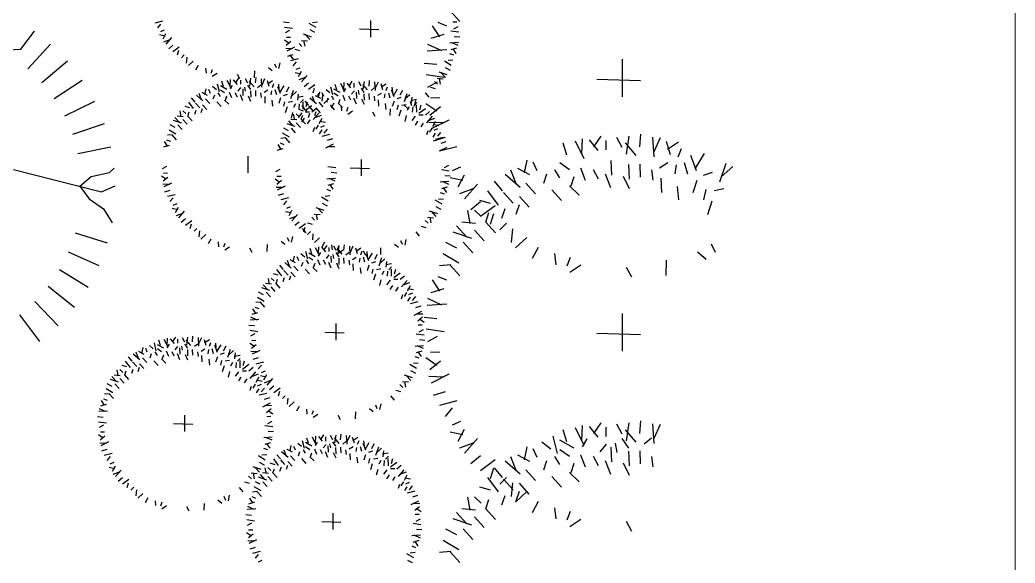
# Model space of a CAD drawing. Header units: millimetres. Extents: x 216896 to 446004, y 63591 to 243769.
# Drawn here: x 396362 to 398583, y 81375 to 82587 of the extents above; entities that cross this region are included whole.
import ezdxf

# ---------------------------------------------------------------- set-up
doc = ezdxf.new("R2010")
doc.units = ezdxf.units.MM
doc.layers.add('green', color=7, linetype='Continuous', true_color=0x45e718)
doc.layers.add('trees', color=7, linetype='Continuous', true_color=0x547000)
doc.layers.add('line pedestr', color=7, linetype='Continuous', lineweight=5, true_color=0x1c1c1c)

msp = doc.modelspace()

# ---------------------------------------------------------------- linework, layer by layer
at = {"layer": 'green'}
for p, q in [((396680.4, 82584.1), (396663.2, 82579.8)), ((396675.9, 82577.4), (396668.9, 82568.9)), ((396963.1, 82580.3), (396950.8, 82581.4)), ((397007.1, 82579.7), (397022.3, 82570.6)), ((397015, 82581.3), (397026, 82582.4)), ((397145.7, 82548.6), (397145.7, 82585.6)), ((397328.3, 82582.7), (397337.4, 82582.8)), ((397330.7, 82567.2), (397340.4, 82572.4)), ((396363.9, 82521.2), (396394.6, 82561.5)), ((396673.6, 82554), (396686.3, 82551.3)), ((396684.1, 82564.1), (396675.7, 82560.4)), ((396681.6, 82544.7), (396687.9, 82556.6)), ((396970.4, 82567.5), (396952.9, 82570.1)), ((396963.7, 82563), (396954, 82557.8)), ((396994.2, 82555.6), (397012.5, 82549.4)), ((397009.4, 82543), (396999.1, 82554.2)), ((397008.9, 82565.1), (397019.8, 82559.3)), ((397163.1, 82564.5), (397120.4, 82565.8)), ((397324, 82562.7), (397341.5, 82560.1)), ((396430.4, 82532.9), (396379.9, 82477.7)), ((396683.1, 82538.1), (396697.4, 82543.4)), ((396700.5, 82547.4), (396687.9, 82532.9)), ((396703.7, 82530.2), (396694.2, 82522.3)), ((396952.6, 82542.2), (396963.3, 82534.9)), ((396956.4, 82530.6), (396966.8, 82539.1)), ((396966.1, 82547.5), (396957, 82547.3)), ((396985.1, 82534), (396991.7, 82527.6)), ((397004, 82539.1), (396990.6, 82540.4)), ((396998.5, 82528.2), (396996, 82540.9)), ((397321.4, 82535.5), (397340.6, 82536.8)), ((397340.2, 82529.7), (397326.4, 82536)), ((397331.3, 82549.8), (397343.6, 82548.7)), ((396321.2, 82519), (396363.9, 82521.2)), ((396717.9, 82526.3), (396703.7, 82515.7)), ((396716.4, 82518.4), (396713.2, 82507.8)), ((396729, 82509.1), (396722.7, 82502.5)), ((396955.3, 82523.9), (396970.5, 82523.3)), ((396975, 82525.8), (396957.7, 82517.2)), ((396971.3, 82508.7), (396959.5, 82505.1)), ((396964, 82508.7), (396971.9, 82499.2)), ((396975.9, 82521.3), (396986.4, 82518.2)), ((397321.2, 82512), (397329.8, 82508.7)), ((397336.7, 82523.9), (397323.8, 82520)), ((397335.8, 82511.8), (397328.7, 82522.6)), ((396468.5, 82494.5), (396411.5, 82446.1)), ((396734.1, 82490.3), (396735.4, 82503.7)), ((396738.1, 82484.8), (396749.2, 82495.1)), ((396760.1, 82485.4), (396754.4, 82474.4)), ((396930.2, 82489), (396933.9, 82480.7)), ((396940.3, 82478.6), (396942.9, 82491.3)), ((396983, 82499.6), (396965.8, 82495.3)), ((396978.5, 82492.9), (396971.5, 82484.4)), ((397309.7, 82495.2), (397324.8, 82486.1)), ((397317.6, 82496.8), (397328.5, 82497.9)), ((396776.4, 82479.3), (396777.5, 82468.3)), ((396791.6, 82475.6), (396788.3, 82467.1)), ((396791.4, 82461), (396802.2, 82468.1)), ((396846.7, 82466.1), (396852, 82456.4)), ((396885.8, 82457.7), (396886.4, 82472.9)), ((396916.8, 82480.9), (396925.3, 82473.9)), ((396976.2, 82469.4), (396988.9, 82466.8)), ((396986.6, 82479.5), (396978.3, 82475.9)), ((396984.1, 82460.2), (396990.5, 82472.1)), ((397003.1, 82462.8), (396990.5, 82448.3)), ((397296.8, 82471.1), (397315.1, 82464.9)), ((397312, 82458.5), (397301.7, 82469.7)), ((397311.4, 82480.6), (397322.4, 82474.8)), ((396501.5, 82451.6), (396438.9, 82410.7)), ((396807.3, 82426.5), (396803, 82443.7)), ((396823.8, 82431.7), (396809.6, 82439.6)), ((396816.4, 82438.1), (396812.8, 82449.9)), ((396833.5, 82434.5), (396824.9, 82451.7)), ((396831.6, 82454.1), (396831, 82438.9)), ((396831.8, 82433), (396836.5, 82440.9)), ((396838.3, 82453), (396846.9, 82442.7)), ((396849.9, 82456.8), (396842.6, 82446.1)), ((396855.2, 82443.3), (396855, 82452.5)), ((396870.7, 82445.7), (396865.5, 82455.4)), ((396877.5, 82431.9), (396870.9, 82441.4)), ((396884.7, 82437.7), (396874, 82450)), ((396875.2, 82439), (396877.8, 82456.6)), ((396888, 82446.3), (396889.2, 82458.6)), ((396892.6, 82436.3), (396899.8, 82442.1)), ((396902.4, 82436.4), (396901.1, 82455.6)), ((396908.2, 82455.3), (396901.8, 82441.5)), ((396914, 82451.7), (396917.9, 82438.8)), ((396926.1, 82450.8), (396915.3, 82443.7)), ((396925.9, 82436.3), (396929.2, 82444.8)), ((396941.1, 82432.6), (396940, 82443.5)), ((396942.6, 82424.7), (396951.8, 82439.9)), ((396985.7, 82453.6), (396999.9, 82458.9)), ((397006.3, 82445.7), (396996.8, 82437.8)), ((397020.5, 82441.7), (397006.3, 82431.2)), ((397069.8, 82431.1), (397066.1, 82442.9)), ((397086.8, 82427.4), (397078.2, 82444.7)), ((397084.9, 82447.1), (397084.4, 82431.9)), ((397091.6, 82446), (397100.2, 82435.6)), ((397103.2, 82449.8), (397095.9, 82439.1)), ((397108.5, 82436.3), (397108.3, 82445.4)), ((397124, 82438.7), (397118.8, 82448.4)), ((397138, 82430.7), (397127.3, 82443)), ((397128.5, 82432), (397131.1, 82449.5)), ((397141.4, 82439.3), (397142.5, 82451.6)), ((397155.7, 82429.4), (397154.4, 82448.6)), ((397161.5, 82448.2), (397155.2, 82434.4)), ((397167.3, 82444.7), (397171.2, 82431.8)), ((397179.4, 82443.7), (397168.6, 82436.7)), ((397287.7, 82449.5), (397294.3, 82443.1)), ((397306.5, 82454.5), (397293.1, 82455.8)), ((397301, 82443.7), (397298.6, 82456.4)), ((396770.6, 82406.3), (396756.1, 82419)), ((396761.3, 82423.7), (396766.6, 82409.5)), ((396767.9, 82425.3), (396779.8, 82419)), ((396777.1, 82433.2), (396774.5, 82420.6)), ((396787.3, 82422.8), (396783.6, 82431.2)), ((396800.6, 82431), (396792.1, 82437.9)), ((396793.8, 82410.6), (396796.9, 82419.8)), ((396809.6, 82415.9), (396804.9, 82423.8)), ((396819.1, 82423.8), (396809.6, 82430.4)), ((396820.7, 82408), (396823.8, 82417.2)), ((396834.9, 82413.3), (396830.2, 82425.1)), ((396847.6, 82414.6), (396842.8, 82423.8)), ((396849.2, 82428.2), (396855.4, 82435.8)), ((396859.7, 82406.1), (396854.4, 82419.3)), ((396860.6, 82418.5), (396860.1, 82432.7)), ((396865.9, 82427.7), (396864.1, 82436.8)), ((396877.9, 82405.1), (396872.1, 82417)), ((396878, 82414.6), (396877.5, 82428.8)), ((396888.8, 82416.6), (396888.4, 82429.4)), ((396901.1, 82413.5), (396899.8, 82423.8)), ((396907.3, 82425.7), (396915.7, 82430.8)), ((396922.9, 82419.6), (396924.3, 82428.7)), ((396935.2, 82419.6), (396932.2, 82430.7)), ((396943.9, 82422.6), (396938.1, 82437.8)), ((396950.8, 82418.5), (396959.6, 82421.5)), ((396957.3, 82426.5), (396963.1, 82437.4)), ((396966.8, 82411.8), (396973, 82430.1)), ((396979.4, 82427), (396968.2, 82416.7)), ((396983.3, 82421.5), (396982, 82408.1)), ((397014.6, 82416.7), (397019.9, 82402.5)), ((397018.9, 82433.8), (397015.8, 82423.3)), ((397021.2, 82418.3), (397033.1, 82412)), ((397031.6, 82424.6), (397025.3, 82418)), ((397030.5, 82426.2), (397027.8, 82413.5)), ((397036.7, 82405.8), (397038, 82419.2)), ((397040.6, 82415.8), (397036.9, 82424.1)), ((397053.9, 82423.9), (397045.4, 82430.9)), ((397060.6, 82419.4), (397056.4, 82436.6)), ((397062.9, 82408.8), (397058.2, 82416.8)), ((397077.2, 82424.7), (397062.9, 82432.6)), ((397072.4, 82416.8), (397062.9, 82423.4)), ((397088.2, 82406.2), (397083.5, 82418.1)), ((397085.1, 82426), (397089.8, 82433.9)), ((397100.9, 82407.5), (397096.1, 82416.8)), ((397102.5, 82421.1), (397108.7, 82428.7)), ((397113.9, 82411.5), (397113.4, 82425.7)), ((397119.2, 82420.7), (397117.5, 82429.7)), ((397130.8, 82424.9), (397124.2, 82434.3)), ((397131.3, 82407.5), (397130.8, 82421.7)), ((397142.1, 82409.5), (397141.7, 82422.3)), ((397145.9, 82429.2), (397153.1, 82435)), ((397154.5, 82406.5), (397153.2, 82416.8)), ((397160.7, 82418.7), (397169, 82423.7)), ((397176.2, 82412.6), (397177.6, 82421.7)), ((397179.2, 82429.2), (397182.5, 82437.7)), ((397188.5, 82412.5), (397185.5, 82423.7)), ((397197.3, 82415.5), (397191.4, 82430.7)), ((397194.4, 82425.5), (397193.3, 82436.5)), ((397196, 82417.6), (397205.1, 82432.8)), ((397210.6, 82419.4), (397216.4, 82430.4)), ((397220.1, 82404.8), (397226.3, 82423)), ((397232.7, 82420), (397221.5, 82409.7)), ((397266.6, 82424.1), (397274.5, 82414.6)), ((397278.5, 82436.8), (397289, 82433.6)), ((396528.9, 82404.9), (396461.6, 82372.2)), ((396749.5, 82388.9), (396738.9, 82403.2)), ((396753.4, 82403.2), (396745.5, 82412.7)), ((396763.7, 82390.8), (396754.2, 82401.4)), ((396779.5, 82386.9), (396770, 82397.4)), ((396785.9, 82400.1), (396776.4, 82410.6)), ((396811.2, 82393.5), (396801.7, 82404)), ((396828.6, 82398.8), (396819.1, 82408)), ((396909.7, 82401.4), (396909.2, 82415.6)), ((396926.4, 82394.3), (396925, 82407.4)), ((396940.6, 82401.3), (396944.6, 82413.4)), ((396951.1, 82394.2), (396953.4, 82404.3)), ((396961.1, 82403.5), (396970.7, 82405.4)), ((396973.6, 82392.5), (396978.1, 82400.5)), ((396994.2, 82416), (396981.5, 82413.6)), ((396985.2, 82388.2), (396986.2, 82399.7)), ((396988.4, 82402.7), (396994.7, 82409.3)), ((397002.8, 82381.9), (396992.2, 82396.1)), ((396994.4, 82388), (396994.2, 82404.3)), ((397006.7, 82396.1), (396998.8, 82405.6)), ((396999.5, 82385.6), (397013.7, 82396.1)), ((397001.1, 82393.5), (397004.2, 82404)), ((397023.9, 82399.3), (397009.4, 82412)), ((397039.2, 82393), (397029.7, 82403.6)), ((397040.7, 82400.3), (397051.8, 82410.6)), ((397047.1, 82403.6), (397050.3, 82412.8)), ((397064.5, 82386.4), (397055, 82397)), ((397062.7, 82400.9), (397056.9, 82389.9)), ((397081.9, 82391.7), (397072.4, 82400.9)), ((397074, 82400.9), (397077.2, 82410.2)), ((397078.9, 82394.7), (397080, 82383.8)), ((397113, 82399.1), (397107.7, 82412.2)), ((397131.2, 82398.1), (397125.4, 82410)), ((397163, 82394.4), (397162.5, 82408.5)), ((397179.7, 82387.2), (397178.4, 82400.4)), ((397193.9, 82394.3), (397197.9, 82406.4)), ((397204.2, 82411.4), (397212.9, 82414.5)), ((397204.4, 82387.1), (397206.7, 82397.3)), ((397214.4, 82396.5), (397224, 82398.4)), ((397219.4, 82396.3), (397227.9, 82389.4)), ((397232.8, 82404.5), (397236.4, 82396.1)), ((397247.5, 82409), (397234.8, 82406.6)), ((397236.7, 82414.5), (397235.3, 82401.1)), ((397241.7, 82395.7), (397248.1, 82402.3)), ((397242.9, 82394.1), (397245.5, 82406.7)), ((397247.7, 82381), (397247.5, 82397.3)), ((397254.4, 82386.4), (397257.6, 82397)), ((396713.5, 82372.8), (396726.9, 82371.5)), ((396719, 82383.6), (396721.4, 82370.9)), ((396732.3, 82377.9), (396725.7, 82384.2)), ((396741.5, 82390.5), (396731, 82393.7)), ((396736.8, 82372.4), (396740, 82381.6)), ((396746.3, 82361.8), (396736.8, 82372.4)), ((396752.6, 82376.3), (396755.8, 82385.6)), ((396766.9, 82380.3), (396770, 82389.5)), ((396955, 82379.9), (396959.4, 82393.4)), ((396968.2, 82367.5), (396971.5, 82380.3)), ((396972.3, 82376.6), (396974.7, 82363.9)), ((396985.6, 82370.8), (396979, 82377.1)), ((396984, 82369.2), (396991.9, 82379.3)), ((396994.9, 82383.5), (396984.3, 82386.6)), ((396990.1, 82365.3), (396993.3, 82374.6)), ((396999.5, 82381.9), (397008.7, 82381.7)), ((397005.9, 82369.3), (397009.1, 82378.5)), ((397017, 82383.8), (397007.5, 82394.3)), ((397013.7, 82381.6), (397023.2, 82389.5)), ((397016.9, 82364.5), (397029.6, 82379)), ((397034.3, 82373.7), (397020.1, 82368.4)), ((397020.2, 82373.2), (397023.4, 82382.5)), ((397032.8, 82379.8), (397023.4, 82390.4)), ((397094.2, 82391.1), (397090.8, 82382.5)), ((397093.9, 82376.5), (397104.7, 82383.6)), ((397149.3, 82381.6), (397154.5, 82371.9)), ((397188.4, 82373.2), (397189, 82388.4)), ((397208.3, 82372.8), (397212.7, 82386.3)), ((397221.6, 82360.4), (397224.8, 82373.2)), ((397226.9, 82385.4), (397231.4, 82393.5)), ((397238.5, 82381.2), (397239.5, 82392.7)), ((397252.8, 82378.5), (397267, 82389.1)), ((397252.8, 82374.8), (397262.1, 82374.7)), ((397267, 82374.6), (397276.5, 82382.5)), ((396550.2, 82355.1), (396479.3, 82331.1)), ((396708.6, 82346.8), (396697.6, 82352.5)), ((396723.2, 82356.2), (396704.9, 82362.4)), ((396708, 82368.8), (396718.3, 82357.7)), ((396724.1, 82342.1), (396714.7, 82352.6)), ((396735.2, 82353.9), (396725.7, 82364.5)), ((396976.5, 82349.2), (396958.3, 82355.3)), ((396961.3, 82361.7), (396971.6, 82350.6)), ((396966.8, 82365.7), (396980.2, 82364.4)), ((396988.5, 82346.9), (396979, 82357.4)), ((396999.6, 82354.8), (396990.1, 82365.3)), ((396991.4, 82358.9), (396997.1, 82367.6)), ((397004.1, 82355), (397009.7, 82363.7)), ((397023.1, 82343.1), (397028.7, 82351.8)), ((397035.9, 82367.1), (397029.6, 82355.2)), ((397043.8, 82357.9), (397031.1, 82360.5)), ((397033.4, 82347.8), (397041.7, 82351.4)), ((397237.3, 82362.2), (397245.2, 82372.2)), ((397244.8, 82351.9), (397250.4, 82360.6)), ((397257.4, 82347.9), (397263, 82356.6)), ((397270.2, 82357.4), (397282.9, 82371.9)), ((397287.6, 82366.7), (397273.4, 82361.4)), ((397289.2, 82360.1), (397282.9, 82348.2)), ((397297.1, 82350.8), (397284.5, 82353.5)), ((396702.4, 82330.5), (396691.5, 82329.4)), ((396710.4, 82332.1), (396695.2, 82341.2)), ((396711.5, 82319.6), (396702, 82330.2)), ((396963.7, 82325), (396948.5, 82334.2)), ((396961.9, 82339.7), (396950.9, 82345.5)), ((396977.5, 82335), (396968, 82345.6)), ((397016.9, 82338.1), (397020.1, 82347.3)), ((397031, 82332.5), (397036.6, 82341.3)), ((397037, 82327.7), (397054.2, 82332)), ((397041.5, 82334.4), (397048.5, 82342.9)), ((397270.2, 82331.1), (397273.4, 82340.3)), ((397276.4, 82336.1), (397282, 82344.8)), ((397284.3, 82325.5), (397289.9, 82334.2)), ((397286.7, 82340.7), (397295.1, 82344.4)), ((397294.9, 82327.4), (397301.8, 82335.9)), ((396683.3, 82303.4), (396696.2, 82307.3)), ((396684.2, 82315.5), (396691.3, 82304.7)), ((396698.8, 82315.3), (396690.2, 82318.6)), ((396937.6, 82308.5), (396944.6, 82297.7)), ((396952.1, 82308.2), (396943.6, 82311.6)), ((396955.8, 82323.5), (396944.8, 82322.4)), ((396964.8, 82312.6), (396955.3, 82323.1)), ((397045.1, 82301.5), (397062.3, 82310.1)), ((397048.7, 82318.6), (397060.5, 82322.3)), ((397290.4, 82320.6), (397307.6, 82324.9)), ((397302, 82311.5), (397313.8, 82315.2)), ((396565.1, 82303.1), (396491.8, 82288.1)), ((396936.6, 82296.4), (396949.5, 82300.3)), ((397064.7, 82303.4), (397049.5, 82304)), ((397298.4, 82294.5), (397315.6, 82303)), ((396871.3, 82245.8), (396871.3, 82282.7)), ((397124.6, 82238.8), (397124.6, 82275.7)), ((397309.6, 82257.3), (397319.3, 82262.5)), ((396348.2, 82253.2), (396436, 82230.6)), ((396521.5, 82237.4), (396562.1, 82246.4)), ((396562.1, 82246.4), (396572.7, 82256.1)), ((396678.2, 82239.3), (396688.9, 82232)), ((396689.3, 82260.1), (396679.6, 82254.9)), ((396691.7, 82244.7), (396682.6, 82244.5)), ((396942.6, 82253.1), (396932.9, 82247.9)), ((397049.6, 82259.9), (397067.1, 82257.2)), ((397056.9, 82247), (397069.2, 82245.9)), ((397142, 82254.6), (397099.3, 82255.9)), ((397302.9, 82252.8), (397320.4, 82250.2)), ((397310.2, 82239.9), (397322.5, 82238.8)), ((396436, 82230.6), (396544, 82203.6)), ((396495.8, 82215.7), (396521.5, 82237.4)), ((396680.9, 82221.1), (396696.1, 82220.5)), ((396682, 82227.8), (396692.4, 82236.3)), ((396700.5, 82222.9), (396683.3, 82214.4)), ((396931.5, 82232.3), (396942.2, 82225)), ((396935.3, 82220.7), (396945.7, 82229.2)), ((396945, 82237.6), (396935.9, 82237.4)), ((397047, 82232.6), (397066.2, 82233.9)), ((397062.3, 82221.1), (397049.4, 82217.1)), ((397065.8, 82226.8), (397052, 82233.2)), ((397061.3, 82208.9), (397054.3, 82219.8)), ((397300.3, 82225.6), (397319.5, 82226.9)), ((397319.1, 82219.8), (397305.3, 82226.1)), ((396495.8, 82215.7), (396517, 82187.8)), ((396544, 82203.6), (396575.1, 82216.3)), ((396696.9, 82205.9), (396685.1, 82202.2)), ((396708.5, 82196.8), (396691.3, 82192.5)), ((396934.2, 82214), (396949.4, 82213.4)), ((396953.8, 82215.9), (396936.6, 82207.3)), ((396950.2, 82198.8), (396938.4, 82195.2)), ((397043.1, 82193.9), (397054.1, 82195.1)), ((397046.8, 82209.2), (397055.3, 82205.8)), ((397300.1, 82202.1), (397308.7, 82198.8)), ((397315.6, 82214), (397302.7, 82210.1)), ((397314.7, 82201.9), (397307.6, 82212.7)), ((396517, 82187.8), (396548.5, 82165.3)), ((396704, 82190.1), (396697.1, 82181.5)), ((396712.2, 82176.7), (396703.8, 82173)), ((396961.9, 82189.7), (396944.7, 82185.4)), ((396957.4, 82183), (396950.4, 82174.5)), ((397035.2, 82192.4), (397050.4, 82183.3)), ((397037, 82177.7), (397048, 82172)), ((397288.5, 82185.3), (397303.7, 82176.2)), ((397296.5, 82186.9), (397307.4, 82188)), ((396548.5, 82165.3), (396568.3, 82134.1)), ((396701.8, 82166.6), (396714.4, 82163.9)), ((396709.7, 82157.4), (396716, 82169.2)), ((396711.3, 82150.8), (396725.5, 82156)), ((396728.7, 82160), (396716, 82145.5)), ((396955.1, 82159.5), (396967.8, 82156.9)), ((396965.5, 82169.6), (396957.2, 82166)), ((396963, 82150.3), (396969.3, 82162.2)), ((396982, 82152.9), (396969.3, 82138.4)), ((397032.1, 82151.7), (397018.7, 82153)), ((397022.4, 82168.2), (397040.6, 82162.1)), ((397026.6, 82140.8), (397024.2, 82153.5)), ((397037.6, 82155.7), (397027.3, 82166.8)), ((397275.7, 82161.2), (397294, 82155)), ((397290.9, 82148.6), (397280.6, 82159.8)), ((397290.3, 82170.7), (397301.3, 82164.9)), ((396731.9, 82142.8), (396722.4, 82134.9)), ((396746.1, 82138.9), (396731.9, 82128.3)), ((396744.5, 82131), (396741.3, 82120.4)), ((396964.6, 82143.7), (396978.8, 82149)), ((396985.2, 82135.8), (396975.7, 82127.9)), ((396999.4, 82131.9), (396985.2, 82121.3)), ((397004, 82133.9), (397014.6, 82130.8)), ((397013.3, 82146.6), (397019.9, 82140.3)), ((397266.6, 82139.6), (397273.2, 82133.2)), ((397285.4, 82144.6), (397272, 82145.9)), ((397279.9, 82133.8), (397277.5, 82146.5)), ((396557.6, 82088.9), (396486.1, 82111.1)), ((396757.2, 82121.8), (396750.8, 82115.2)), ((396762.2, 82102.9), (396763.6, 82116.3)), ((396766.2, 82097.4), (396777.4, 82107.8)), ((396992.2, 82121.3), (397000.1, 82111.8)), ((396997.8, 82123.9), (396994.7, 82113.4)), ((397010.5, 82114.7), (397004.2, 82108.1)), ((397015.6, 82095.9), (397016.9, 82109.3)), ((397245.5, 82114.2), (397253.4, 82104.7)), ((397257.4, 82126.9), (397267.9, 82123.7)), ((396788.3, 82098), (396782.5, 82087.1)), ((396804.5, 82091.9), (396805.6, 82080.9)), ((396819.7, 82088.2), (396816.4, 82079.7)), ((396914, 82070.4), (396914.5, 82085.5)), ((396945, 82093.5), (396953.5, 82086.5)), ((396958.3, 82101.6), (396962, 82093.3)), ((396968.4, 82091.2), (396971.1, 82103.9)), ((397019.5, 82090.4), (397030.7, 82100.7)), ((397041.6, 82091), (397035.8, 82080)), ((397057.8, 82084.8), (397058.9, 82073.9)), ((397085.1, 82073), (397086.2, 82085.3)), ((397198.3, 82086.4), (397206.8, 82079.5)), ((397211.6, 82094.6), (397215.3, 82086.2)), ((397221.8, 82084.2), (397224.4, 82096.8)), ((396539, 82038), (396470.9, 82069)), ((396819.5, 82073.7), (396830.3, 82080.8)), ((396874.9, 82078.7), (396880.1, 82069)), ((396997.7, 82057.7), (396989.1, 82064.6)), ((397004.4, 82053.2), (397000.1, 82070.4)), ((397020.9, 82058.4), (397006.6, 82066.3)), ((397013.5, 82064.8), (397009.8, 82076.6)), ((397030.5, 82061.2), (397022, 82078.5)), ((397028.6, 82080.8), (397028.1, 82065.6)), ((397028.8, 82059.7), (397033.5, 82067.7)), ((397035.3, 82079.8), (397043.9, 82069.4)), ((397046.9, 82083.5), (397039.6, 82072.8)), ((397046.3, 82054.9), (397052.4, 82062.5)), ((397052.2, 82070), (397052.1, 82079.2)), ((397062.9, 82054.4), (397061.2, 82063.5)), ((397067.7, 82072.5), (397062.5, 82082.2)), ((397074.6, 82058.6), (397067.9, 82068.1)), ((397073, 82081.2), (397069.7, 82072.6)), ((397081.7, 82064.4), (397071, 82076.7)), ((397072.2, 82065.7), (397074.8, 82083.3)), ((397072.8, 82066.6), (397083.6, 82073.7)), ((397089.6, 82063), (397096.8, 82068.8)), ((397099.4, 82063.1), (397098.1, 82082.3)), ((397105.2, 82082), (397098.9, 82068.2)), ((397111, 82078.4), (397114.9, 82065.6)), ((397123.1, 82077.5), (397112.3, 82070.4)), ((397122.9, 82063), (397126.2, 82071.5)), ((397128.2, 82071.7), (397133.4, 82062)), ((397141, 82049.3), (397135.1, 82064.5)), ((397138.1, 82059.3), (397137, 82070.2)), ((397139.7, 82051.4), (397148.8, 82066.6)), ((397154.3, 82053.2), (397160.1, 82064.1)), ((397167.3, 82063.3), (397167.9, 82078.5)), ((396950.4, 82029.9), (396942.5, 82039.4)), ((396967.6, 82033.1), (396953.1, 82045.7)), ((396958.3, 82050.5), (396963.6, 82036.2)), ((396964.9, 82052), (396976.8, 82045.7)), ((396974.2, 82060), (396971.5, 82047.3)), ((396984.3, 82049.5), (396980.6, 82057.9)), ((396990.8, 82037.3), (396994, 82046.6)), ((397006.6, 82042.6), (397001.9, 82050.5)), ((397016.1, 82050.5), (397006.6, 82057.1)), ((397017.7, 82034.7), (397020.9, 82043.9)), ((397031.9, 82040), (397027.2, 82051.8)), ((397044.6, 82041.3), (397039.9, 82050.5)), ((397056.7, 82032.8), (397051.4, 82046)), ((397057.6, 82045.3), (397057.1, 82059.4)), ((397074.9, 82031.8), (397069.1, 82043.8)), ((397075, 82041.3), (397074.5, 82055.5)), ((397085.8, 82043.3), (397085.4, 82056.1)), ((397098.2, 82040.2), (397096.9, 82050.5)), ((397104.4, 82052.4), (397112.7, 82057.5)), ((397106.7, 82028.1), (397106.2, 82042.3)), ((397119.9, 82046.3), (397121.3, 82055.4)), ((397132.2, 82046.3), (397129.2, 82057.4)), ((397137.6, 82028), (397141.6, 82040.2)), ((397147.9, 82045.2), (397156.6, 82048.2)), ((397163.8, 82038.5), (397170, 82056.8)), ((397176.4, 82053.7), (397165.2, 82043.4)), ((397191.2, 82042.8), (397178.5, 82040.3)), ((397180.4, 82048.2), (397179.1, 82034.9)), ((396514.3, 81989.9), (396450.6, 82029.1)), ((396938.6, 82017.2), (396928, 82020.4)), ((396946.5, 82015.6), (396935.9, 82029.9)), ((396960.7, 82017.6), (396951.2, 82028.1)), ((396976.6, 82013.6), (396967.1, 82024.1)), ((396982.9, 82026.8), (396973.4, 82037.3)), ((397008.2, 82020.2), (396998.7, 82030.7)), ((397025.6, 82025.5), (397016.1, 82034.7)), ((397123.4, 82021), (397122.1, 82034.1)), ((397148.1, 82020.9), (397150.4, 82031)), ((397152, 82006.6), (397156.4, 82020.1)), ((397158.1, 82030.3), (397167.7, 82032.1)), ((397170.6, 82019.2), (397175.1, 82027.3)), ((397182.2, 82014.9), (397183.2, 82026.4)), ((397185.4, 82029.4), (397191.8, 82036)), ((397191.4, 82014.8), (397191.2, 82031.1)), ((397196.5, 82012.3), (397210.8, 82022.8)), ((397198.1, 82020.2), (397201.3, 82030.7)), ((396905, 81995.5), (396915.3, 81984.4)), ((396910.5, 81999.5), (396923.9, 81998.2)), ((396916, 82010.3), (396918.4, 81997.6)), ((396929.3, 82004.6), (396922.7, 82010.9)), ((396933.8, 81999.1), (396937, 82008.3)), ((396943.3, 81988.5), (396933.8, 81999.1)), ((396949.7, 82003), (396952.8, 82012.3)), ((396963.9, 82007), (396967.1, 82016.2)), ((397165.3, 81994.2), (397168.5, 82007)), ((397181, 81995.9), (397188.9, 82006)), ((397196.5, 82008.6), (397205.8, 82008.4)), ((397210.8, 82008.3), (397220.3, 82016.2)), ((397213.9, 81991.2), (397226.6, 82005.7)), ((397231.3, 82000.4), (397217.1, 81995.1)), ((396483.7, 81945.2), (396425.4, 81992.2)), ((396905.6, 81973.5), (396894.6, 81979.2)), ((396920.2, 81983), (396902, 81989.1)), ((396921.2, 81968.8), (396911.7, 81979.3)), ((396932.2, 81980.6), (396922.8, 81991.2)), ((397188.5, 81985.6), (397194.1, 81994.4)), ((397201.1, 81981.7), (397206.7, 81990.4)), ((397213.9, 81964.8), (397217.1, 81974)), ((397220.1, 81969.8), (397225.7, 81978.5)), ((397232.9, 81993.8), (397226.6, 81982)), ((397240.8, 81984.6), (397228.2, 81987.2)), ((397230.4, 81974.5), (397238.8, 81978.1)), ((396447.8, 81904.7), (396395.8, 81958.6)), ((396899.5, 81957.2), (396888.5, 81956.1)), ((396907.4, 81958.8), (396892.2, 81967.9)), ((396908.5, 81946.3), (396899, 81956.9)), ((397228, 81959.3), (397233.6, 81968)), ((397234.1, 81954.4), (397251.3, 81958.7)), ((397238.6, 81961.1), (397245.5, 81969.6)), ((396407, 81869.1), (396362.3, 81929.1)), ((396880.3, 81930.1), (396893.2, 81934)), ((396881.3, 81942.2), (396888.4, 81931.4)), ((396895.8, 81942), (396887.3, 81945.3)), ((397242.1, 81928.3), (397259.3, 81936.8)), ((397245.7, 81945.3), (397257.5, 81949)), ((397261.7, 81930.1), (397246.5, 81930.7)), ((396895.6, 81918.6), (396876.4, 81917.2)), ((396876.8, 81924.3), (396890.6, 81918)), ((397068.3, 81872.5), (397068.3, 81909.4)), ((397260.6, 81923.4), (397250.2, 81914.9)), ((397250.9, 81906.5), (397260, 81906.7)), ((397264.4, 81911.9), (397253.7, 81919.1)), ((396885.7, 81904.2), (396873.4, 81905.3)), ((396893, 81891.3), (396875.5, 81893.9)), ((396886.3, 81886.8), (396876.6, 81881.6)), ((397085.7, 81888.3), (397043, 81889.7)), ((397246.6, 81886.6), (397264.1, 81884)), ((397253.3, 81891), (397263, 81896.3)), ((396666.6, 81848.9), (396662.3, 81866.1)), ((396683.1, 81854.2), (396668.9, 81862.1)), ((396675.7, 81860.6), (396672, 81872.4)), ((396692.8, 81857), (396684.2, 81874.2)), ((396690.9, 81876.6), (396690.3, 81861.4)), ((396691, 81855.5), (396695.8, 81863.4)), ((396697.6, 81875.5), (396706.1, 81865.1)), ((396709.1, 81879.3), (396701.9, 81868.6)), ((396714.5, 81865.8), (396714.3, 81874.9)), ((396730, 81868.2), (396724.7, 81877.9)), ((396736.8, 81854.4), (396730.1, 81863.8)), ((396744, 81860.2), (396733.3, 81872.5)), ((396734.4, 81861.5), (396737.1, 81879)), ((396747.3, 81868.8), (396748.4, 81881.1)), ((396751.9, 81858.7), (396759, 81864.5)), ((396761.7, 81858.9), (396760.4, 81878.1)), ((396767.4, 81877.7), (396761.1, 81863.9)), ((396773.2, 81874.2), (396777.1, 81861.3)), ((396785.4, 81873.2), (396774.5, 81866.2)), ((396785.1, 81858.7), (396788.4, 81867.2)), ((396800.4, 81855), (396799.2, 81866)), ((396801.9, 81847.1), (396811, 81862.3)), ((396875.2, 81866), (396885.9, 81858.7)), ((396879, 81854.5), (396889.4, 81863)), ((396888.7, 81871.4), (396879.6, 81871.2)), ((397253.9, 81873.7), (397266.2, 81872.6)), ((396629.8, 81828.8), (396615.3, 81841.5)), ((396620.6, 81846.2), (396625.9, 81832)), ((396627.2, 81847.8), (396639.1, 81841.5)), ((396636.4, 81855.7), (396633.8, 81843)), ((396646.5, 81845.3), (396642.9, 81853.6)), ((396659.9, 81853.4), (396651.4, 81860.4)), ((396653, 81833.1), (396656.2, 81842.3)), ((396668.9, 81838.4), (396664.1, 81846.3)), ((396678.4, 81846.3), (396668.9, 81852.9)), ((396679.9, 81830.4), (396683.1, 81839.7)), ((396694.2, 81835.7), (396689.4, 81847.6)), ((396706.8, 81837), (396702.1, 81846.3)), ((396708.5, 81850.6), (396714.6, 81858.2)), ((396719, 81828.6), (396713.7, 81841.7)), ((396719.9, 81841), (396719.4, 81855.2)), ((396725.2, 81850.2), (396723.4, 81859.3)), ((396737.2, 81827.6), (396731.4, 81839.5)), ((396737.3, 81837.1), (396736.8, 81851.2)), ((396748.1, 81839.1), (396747.7, 81851.8)), ((396760.4, 81836), (396759.1, 81846.3)), ((396766.6, 81848.2), (396775, 81853.2)), ((396782.1, 81842.1), (396783.6, 81851.2)), ((396794.5, 81842), (396791.5, 81853.2)), ((396803.2, 81845), (396797.4, 81860.2)), ((396810.1, 81840.9), (396818.8, 81844)), ((396816.6, 81848.9), (396822.3, 81859.9)), ((396826.1, 81834.3), (396832.2, 81852.5)), ((396838.6, 81849.5), (396827.5, 81839.2)), ((396842.6, 81844), (396841.3, 81830.6)), ((396877.9, 81847.8), (396893.1, 81847.2)), ((396897.6, 81849.6), (396880.3, 81841.1)), ((397244, 81859.3), (397263.2, 81860.6)), ((397259.3, 81847.8), (397246.4, 81843.9)), ((397262.8, 81853.6), (397249, 81859.9)), ((397258.4, 81835.7), (397251.3, 81846.5)), ((396608.7, 81811.4), (396598.2, 81825.6)), ((396612.7, 81825.6), (396604.8, 81835.1)), ((396623, 81813.3), (396613.5, 81823.9)), ((396638.8, 81809.3), (396629.3, 81819.9)), ((396645.1, 81822.5), (396635.6, 81833.1)), ((396670.5, 81815.9), (396661, 81826.5)), ((396687.9, 81821.2), (396678.4, 81830.4)), ((396768.9, 81823.9), (396768.4, 81838.1)), ((396785.7, 81816.7), (396784.3, 81829.9)), ((396799.8, 81823.8), (396803.8, 81835.9)), ((396810.4, 81816.6), (396812.7, 81826.8)), ((396820.4, 81826), (396830, 81827.9)), ((396832.9, 81814.9), (396837.3, 81823)), ((396853.5, 81838.5), (396840.7, 81836.1)), ((396844.5, 81810.7), (396845.4, 81822.2)), ((396847.7, 81825.2), (396854, 81831.8)), ((396853.7, 81810.5), (396853.4, 81826.8)), ((396858.8, 81808), (396873, 81818.6)), ((396860.3, 81815.9), (396863.5, 81826.5)), ((396893.9, 81832.6), (396882.1, 81828.9)), ((396905.6, 81823.5), (396888.4, 81819.2)), ((397232.2, 81819.1), (397247.4, 81810)), ((397240.2, 81820.7), (397251.1, 81821.8)), ((397243.8, 81835.9), (397252.4, 81832.6)), ((396572.8, 81795.2), (396586.1, 81793.9)), ((396578.3, 81806.1), (396580.7, 81793.4)), ((396591.6, 81800.3), (396585, 81806.6)), ((396600.8, 81813), (396590.3, 81816.1)), ((396596.1, 81794.8), (396599.2, 81804.1)), ((396611.9, 81798.8), (396615.1, 81808)), ((396626.1, 81802.8), (396629.3, 81812)), ((396814.2, 81802.4), (396818.6, 81815.9)), ((396827.5, 81789.9), (396830.8, 81802.8)), ((396843.2, 81791.7), (396851.1, 81801.7)), ((396858.8, 81804.3), (396868, 81804.2)), ((396873, 81804.1), (396882.5, 81812)), ((396876.2, 81786.9), (396888.8, 81801.4)), ((396893.6, 81796.2), (396879.3, 81790.9)), ((396901.1, 81816.8), (396894.1, 81808.2)), ((396909.2, 81803.4), (396900.9, 81799.7)), ((396906.7, 81784.1), (396913, 81795.9)), ((397219.4, 81794.9), (397237.7, 81788.8)), ((397234, 81804.4), (397245, 81798.7)), ((396567.8, 81769.2), (396556.9, 81775)), ((396582.5, 81778.7), (396564.2, 81784.9)), ((396567.3, 81791.3), (396577.6, 81780.1)), ((396583.4, 81764.5), (396573.9, 81775.1)), ((396594.5, 81776.4), (396585, 81786.9)), ((396605.6, 81784.3), (396596.1, 81794.8)), ((396850.7, 81781.4), (396856.3, 81790.1)), ((396863.4, 81777.4), (396869, 81786.2)), ((396882.4, 81765.6), (396888, 81774.3)), ((396895.2, 81789.6), (396888.8, 81777.7)), ((396903.1, 81780.3), (396890.4, 81783)), ((396892.6, 81770.2), (396901, 81773.9)), ((396898.8, 81793.3), (396911.5, 81790.7)), ((396908.3, 81777.5), (396922.5, 81782.8)), ((396925.7, 81786.7), (396913, 81772.2)), ((397210.3, 81773.3), (397216.9, 81767)), ((397229.1, 81778.4), (397215.7, 81779.7)), ((397223.6, 81767.6), (397221.2, 81780.3)), ((397234.6, 81782.4), (397224.3, 81793.5)), ((396561.7, 81753), (396550.8, 81751.9)), ((396569.6, 81754.6), (396554.4, 81763.7)), ((396570.8, 81742.1), (396561.3, 81752.6)), ((396876.2, 81760.6), (396879.3, 81769.8)), ((396890.3, 81755), (396895.9, 81763.7)), ((396896.3, 81750.2), (396913.5, 81754.5)), ((396900.8, 81756.9), (396907.8, 81765.4)), ((396928.9, 81769.6), (396919.4, 81761.7)), ((396943.1, 81765.6), (396928.9, 81755.1)), ((396941.5, 81757.7), (396938.4, 81747.1)), ((397201.1, 81760.7), (397211.6, 81757.5)), ((396542.6, 81725.9), (396555.4, 81729.8)), ((396543.5, 81738), (396550.6, 81727.2)), ((396558, 81737.8), (396549.5, 81741.1)), ((396904.3, 81724), (396921.6, 81732.6)), ((396908, 81741), (396919.8, 81744.7)), ((396954.2, 81748.5), (396947.9, 81741.9)), ((396959.3, 81729.6), (396960.6, 81743)), ((396963.3, 81724.2), (396974.4, 81734.5)), ((397155.4, 81728.4), (397159, 81720)), ((397165.5, 81717.9), (397168.1, 81730.6)), ((397189.2, 81748), (397197.1, 81738.5)), ((396557.9, 81714.3), (396538.7, 81713)), ((396539, 81720.1), (396552.8, 81713.7)), ((396923.9, 81725.9), (396908.8, 81726.4)), ((396922.9, 81719.2), (396912.5, 81710.6)), ((396926.7, 81707.6), (396916, 81714.9)), ((396985.3, 81724.7), (396979.5, 81713.8)), ((397001.5, 81718.6), (397002.6, 81707.6)), ((397016.8, 81714.9), (397013.4, 81706.4)), ((397016.5, 81700.4), (397027.3, 81707.5)), ((397111, 81697.1), (397111.6, 81712.2)), ((397142, 81720.2), (397150.5, 81713.2)), ((396548, 81699.9), (396535.7, 81701.1)), ((396555.3, 81687.1), (396537.7, 81689.7)), ((396748, 81684.1), (396705.3, 81685.4)), ((396730.6, 81668.3), (396730.6, 81705.2)), ((396913.2, 81702.3), (396922.3, 81702.5)), ((396915.6, 81686.8), (396925.3, 81692)), ((397071.9, 81705.4), (397077.1, 81695.7)), ((396537.5, 81661.8), (396548.2, 81654.5)), ((396548.5, 81682.6), (396538.9, 81677.4)), ((396551, 81667.1), (396541.8, 81666.9)), ((396908.9, 81682.3), (396926.4, 81679.7)), ((396916.1, 81669.4), (396928.4, 81668.3)), ((397078, 81650.4), (397079.1, 81662.7)), ((396540.2, 81643.5), (396555.4, 81642.9)), ((396541.2, 81650.2), (396551.6, 81658.8)), ((396559.8, 81645.4), (396542.6, 81636.8)), ((396906.3, 81655.1), (396925.5, 81656.4)), ((396921.5, 81643.5), (396908.7, 81639.6)), ((396925.1, 81649.3), (396911.3, 81655.6)), ((396920.6, 81631.4), (396913.5, 81642.2)), ((396990.6, 81635.1), (396982.1, 81642.1)), ((396997.3, 81630.6), (396993, 81647.8)), ((397013.8, 81635.8), (396999.6, 81643.8)), ((397006.4, 81642.3), (397002.7, 81654.1)), ((397023.5, 81638.6), (397014.9, 81655.9)), ((397021.6, 81658.2), (397021, 81643.1)), ((397021.7, 81637.2), (397026.5, 81645.1)), ((397028.3, 81657.2), (397036.8, 81646.8)), ((397039.9, 81660.9), (397032.6, 81650.3)), ((397039.2, 81632.3), (397045.3, 81639.9)), ((397045.2, 81647.4), (397045, 81656.6)), ((397055.9, 81631.9), (397054.1, 81640.9)), ((397060.7, 81649.9), (397055.5, 81659.6)), ((397067.5, 81636), (397060.8, 81645.5)), ((397074.7, 81641.9), (397064, 81654.2)), ((397065.2, 81643.2), (397067.8, 81660.7)), ((397082.6, 81640.4), (397089.7, 81646.2)), ((397092.4, 81640.5), (397091.1, 81659.8)), ((397098.2, 81659.4), (397091.8, 81645.6)), ((397103.9, 81655.8), (397107.9, 81643)), ((397116.1, 81654.9), (397105.3, 81647.8)), ((397115.8, 81640.4), (397119.2, 81648.9)), ((397133.9, 81626.7), (397128.1, 81641.9)), ((397131.1, 81636.7), (397130, 81647.7)), ((397132.6, 81628.8), (397141.8, 81644)), ((397147.3, 81630.6), (397153.1, 81641.5)), ((396556.2, 81628.3), (396544.4, 81624.7)), ((396567.8, 81619.2), (396550.6, 81614.9)), ((396902.4, 81616.4), (396913.4, 81617.5)), ((396906.1, 81631.6), (396914.6, 81628.3)), ((396960.5, 81610.5), (396946, 81623.1)), ((396951.3, 81627.9), (396956.6, 81613.6)), ((396957.9, 81629.5), (396969.8, 81623.1)), ((396967.1, 81637.4), (396964.5, 81624.7)), ((396977.2, 81626.9), (396973.6, 81635.3)), ((396983.8, 81614.7), (396986.9, 81624)), ((396999.6, 81620), (396994.8, 81627.9)), ((397009.1, 81627.9), (396999.6, 81634.5)), ((397010.7, 81612.1), (397013.8, 81621.3)), ((397024.9, 81617.4), (397020.2, 81629.3)), ((397037.6, 81618.7), (397032.8, 81627.9)), ((397049.7, 81610.3), (397044.4, 81623.4)), ((397050.6, 81622.7), (397050.1, 81636.9)), ((397067.9, 81609.3), (397062.1, 81621.2)), ((397068, 81618.7), (397067.5, 81632.9)), ((397078.8, 81620.7), (397078.4, 81633.5)), ((397091.1, 81617.6), (397089.8, 81627.9)), ((397097.3, 81629.9), (397105.7, 81634.9)), ((397099.6, 81605.5), (397099.2, 81619.7)), ((397112.8, 81623.7), (397114.3, 81632.8)), ((397125.2, 81623.7), (397122.2, 81634.8)), ((397130.5, 81605.4), (397134.5, 81617.6)), ((397140.8, 81622.6), (397149.6, 81625.6)), ((397156.8, 81616), (397162.9, 81634.2)), ((397169.3, 81631.1), (397158.2, 81620.8)), ((397184.2, 81620.2), (397171.5, 81617.8)), ((397173.3, 81625.7), (397172, 81612.3)), ((396563.3, 81612.5), (396556.4, 81604)), ((396571.5, 81599.2), (396563.1, 81595.5)), ((396894.5, 81614.8), (396909.7, 81605.7)), ((396896.3, 81600.2), (396907.2, 81594.4)), ((396931.5, 81594.6), (396921, 81597.8)), ((396939.4, 81593.1), (396928.9, 81607.3)), ((396943.4, 81607.3), (396935.5, 81616.8)), ((396953.7, 81595), (396944.2, 81605.5)), ((396969.5, 81591), (396960, 81601.6)), ((396975.8, 81604.2), (396966.4, 81614.7)), ((397001.2, 81597.6), (396991.7, 81608.2)), ((397018.6, 81602.9), (397009.1, 81612.1)), ((397116.4, 81598.4), (397115, 81611.6)), ((397141.1, 81598.3), (397143.4, 81608.4)), ((397145, 81584), (397149.4, 81597.5)), ((397151.1, 81607.7), (397160.7, 81609.5)), ((397163.6, 81596.6), (397168.1, 81604.7)), ((397175.2, 81592.3), (397176.1, 81603.9)), ((397178.4, 81606.8), (397184.7, 81613.4)), ((397184.4, 81592.2), (397184.1, 81608.5)), ((397189.5, 81589.7), (397203.7, 81600.2)), ((397191.1, 81597.6), (397194.2, 81608.2)), ((396561.1, 81589), (396573.7, 81586.4)), ((396569, 81579.8), (396575.3, 81591.7)), ((396570.5, 81573.2), (396584.8, 81578.5)), ((396588, 81582.5), (396575.3, 81568)), ((396891.4, 81574.1), (396878, 81575.5)), ((396881.7, 81590.7), (396899.9, 81584.5)), ((396885.9, 81563.3), (396883.5, 81576)), ((396896.9, 81578.1), (396886.5, 81589.3)), ((396898, 81572.9), (396908.3, 81561.8)), ((396903.5, 81576.9), (396916.9, 81575.6)), ((396909, 81587.7), (396911.4, 81575)), ((396922.3, 81582), (396915.7, 81588.3)), ((396926.8, 81576.5), (396930, 81585.7)), ((396936.3, 81566), (396926.8, 81576.5)), ((396942.6, 81580.5), (396945.8, 81589.7)), ((396956.9, 81584.4), (396960, 81593.6)), ((397158.2, 81571.6), (397161.5, 81584.4)), ((397174, 81573.4), (397181.9, 81583.4)), ((397189.5, 81586), (397198.7, 81585.8)), ((397203.7, 81585.7), (397213.2, 81593.6)), ((397206.9, 81568.6), (397219.5, 81583.1)), ((397224.3, 81577.8), (397210.1, 81572.6)), ((396591.1, 81565.3), (396581.6, 81557.4)), ((396605.4, 81561.4), (396591.1, 81550.8)), ((396603.8, 81553.4), (396600.6, 81542.9)), ((396863.3, 81556.4), (396873.9, 81553.2)), ((396872.5, 81569.1), (396879.1, 81562.7)), ((396898.6, 81550.9), (396887.6, 81556.6)), ((396913.2, 81560.4), (396894.9, 81566.5)), ((396914.1, 81546.2), (396904.6, 81556.7)), ((396925.2, 81558), (396915.7, 81568.6)), ((397181.4, 81563), (397187.1, 81571.8)), ((397194.1, 81559.1), (397199.7, 81567.8)), ((397206.9, 81542.2), (397210.1, 81551.5)), ((397213.1, 81547.2), (397218.7, 81556)), ((397225.9, 81571.2), (397219.5, 81559.4)), ((397233.8, 81562), (397221.1, 81564.6)), ((397223.4, 81551.9), (397231.7, 81555.6)), ((396616.4, 81544.2), (396610.1, 81537.6)), ((396621.5, 81525.4), (396622.8, 81538.8)), ((396625.5, 81519.9), (396636.6, 81530.2)), ((396851.4, 81543.8), (396859.4, 81534.3)), ((396892.4, 81534.6), (396881.5, 81533.5)), ((396900.3, 81536.2), (396885.2, 81545.3)), ((396901.5, 81523.8), (396892, 81534.3)), ((397221, 81536.7), (397226.6, 81545.4)), ((397227, 81531.8), (397244.2, 81536.1)), ((397231.5, 81538.5), (397238.5, 81547.1)), ((396647.5, 81520.5), (396641.8, 81509.5)), ((396663.8, 81514.3), (396664.9, 81503.4)), ((396679, 81510.7), (396675.7, 81502.2)), ((396773.2, 81492.8), (396773.8, 81508)), ((396804.2, 81516), (396812.8, 81509)), ((396817.6, 81524.1), (396821.3, 81515.7)), ((396827.7, 81513.7), (396830.3, 81526.3)), ((396873.3, 81507.5), (396886.2, 81511.4)), ((396874.2, 81519.6), (396881.3, 81508.8)), ((396888.7, 81519.4), (396880.2, 81522.7)), ((397235, 81505.7), (397252.3, 81514.2)), ((397238.7, 81522.7), (397250.5, 81526.4)), ((397254.7, 81507.5), (397239.5, 81508.1)), ((396678.8, 81496.1), (396689.6, 81503.2)), ((396734.2, 81501.2), (396739.4, 81491.5)), ((396888.6, 81496), (396869.4, 81494.7)), ((396869.8, 81501.7), (396883.6, 81495.4)), ((397061.3, 81449.9), (397061.3, 81486.8)), ((397253.6, 81500.8), (397243.2, 81492.3)), ((397243.9, 81483.9), (397253, 81484.1)), ((397257.4, 81489.3), (397246.7, 81496.6)), ((396878.7, 81481.6), (396866.4, 81482.7)), ((396886, 81468.7), (396868.4, 81471.3)), ((396879.3, 81464.3), (396869.6, 81459)), ((397078.7, 81465.7), (397036, 81467.1)), ((397239.6, 81464), (397257.1, 81461.4)), ((397246.3, 81468.5), (397256, 81473.7)), ((396868.2, 81443.4), (396878.9, 81436.2)), ((396872, 81431.9), (396882.4, 81440.4)), ((396881.7, 81448.8), (396872.6, 81448.6)), ((397246.9, 81451.1), (397259.2, 81450)), ((396870.9, 81425.2), (396886.1, 81424.6)), ((396890.5, 81427), (396873.3, 81418.5)), ((397237, 81436.8), (397256.2, 81438.1)), ((397252.3, 81425.2), (397239.4, 81421.3)), ((397255.8, 81431), (397242, 81437.3)), ((397251.3, 81413.1), (397244.2, 81423.9)), ((396886.9, 81410), (396875.1, 81406.3)), ((396898.5, 81400.9), (396881.3, 81396.6)), ((397225.2, 81396.5), (397240.4, 81387.4)), ((397233.1, 81398.1), (397244.1, 81399.2)), ((397236.8, 81413.3), (397245.3, 81410)), ((396894, 81394.2), (396887.1, 81385.7)), ((396902.2, 81380.8), (396893.8, 81377.2)), ((397227, 81381.8), (397237.9, 81376.1))]:
    msp.add_line(p, q, dxfattribs=at)
at = {"layer": 'line pedestr'}
msp.add_line((398583.1, 76231.8), (398583.1, 89806.5), dxfattribs=at)
msp.add_lwpolyline([(398583.1, 76231.8), (398583.1, 149231.8)], dxfattribs=at)
at = {"layer": 'trees'}
for p, q in [((397344.1, 82583), (397322.5, 82607)), ((397282.2, 82573.7), (397298.3, 82549.1)), ((397315.2, 82573.1), (397295.8, 82580.7)), ((397280, 82546.1), (397309.3, 82555)), ((397272, 82533), (397303.4, 82518.6)), ((397314.8, 82519.8), (397271.2, 82516.9)), ((397292.3, 82487.2), (397264.4, 82489.8)), ((397707.3, 82415.2), (397707.3, 82499.1)), ((397308.9, 82458), (397269, 82463.9)), ((397293.6, 82447.8), (397271.6, 82435.9)), ((397746.8, 82451.2), (397649.8, 82454.2)), ((397268.4, 82400.5), (397292.7, 82383.9)), ((397299.1, 82412.6), (397278.4, 82412.2)), ((397277, 82374.2), (397300.6, 82393.6)), ((397274.6, 82359), (397309.1, 82357.7)), ((397319.2, 82363.2), (397280, 82343.8)), ((397745.3, 82303.8), (397747.8, 82331.8)), ((397310.9, 82324.5), (397284.1, 82316.1)), ((397582.6, 82285.2), (397574.2, 82312)), ((397621.3, 82277), (397601.9, 82316.1)), ((397617.1, 82321.5), (397615.8, 82287)), ((397632.3, 82319.1), (397651.7, 82295.5)), ((397658.6, 82327.7), (397642, 82303.4)), ((397670.7, 82297), (397670.3, 82317.8)), ((397705.9, 82302.5), (397694, 82324.6)), ((397737.7, 82284.3), (397713.4, 82312.3)), ((397716.1, 82287.3), (397722, 82327.1)), ((397777.9, 82281.3), (397775, 82325)), ((397791.1, 82324.1), (397776.7, 82292.8)), ((397804.2, 82316.1), (397813.1, 82286.8)), ((397831.8, 82314), (397807.2, 82297.9)), ((397337.4, 82303.8), (397298.3, 82294)), ((397831.2, 82281), (397838.8, 82300.3)), ((397872.3, 82249.8), (397859.1, 82284.4)), ((397869.4, 82254.6), (397890.1, 82289.1)), ((397493.3, 82274.1), (397487.3, 82245.3)), ((397516.3, 82250.4), (397507.9, 82269.4)), ((397588.6, 82252.7), (397567, 82267.6)), ((397683, 82240.7), (397681.8, 82273)), ((397722.5, 82231.7), (397721.4, 82264)), ((397747, 82236.3), (397746.1, 82265.3)), ((397789.2, 82257), (397808.2, 82268.5)), ((397824.4, 82243.1), (397827.7, 82263.8)), ((397852.5, 82243), (397845.6, 82268.3)), ((397924.3, 82225.5), (397938.3, 82266.9)), ((397345.7, 82258.2), (397326.7, 82249.8)), ((397340, 82214.2), (397354.4, 82241.2)), ((397478.3, 82213), (397445.4, 82241.7)), ((397457.3, 82252.5), (397469.3, 82220.2)), ((397472.3, 82256.1), (397499.3, 82241.7)), ((397531.1, 82222.7), (397538.3, 82243.7)), ((397567, 82234.7), (397556.3, 82252.7)), ((397624.6, 82228.7), (397613.8, 82255.7)), ((397653.4, 82231.7), (397642.6, 82252.7)), ((397681, 82212.5), (397668.9, 82242.4)), ((397775.1, 82229.2), (397772.1, 82252.6)), ((397888, 82240.6), (397907.9, 82247.4)), ((397952.8, 82260), (397927.5, 82236.5)), ((397322, 82235.2), (397350.8, 82229.2)), ((397383.2, 82220.2), (397354.4, 82187.3)), ((397439.4, 82205.8), (397421.4, 82227.4)), ((397513.1, 82198.7), (397491.5, 82222.7)), ((397592.2, 82216.7), (397599.4, 82237.7)), ((397722.2, 82210.2), (397709.1, 82237.3)), ((397794.4, 82201.8), (397793.3, 82234)), ((397864.7, 82201.5), (397873.7, 82229.1)), ((397343.6, 82199.3), (397376, 82211.2)), ((397430.4, 82173.4), (397406.4, 82205.8)), ((397462.8, 82177.8), (397441.2, 82201.7)), ((397570.6, 82183.7), (397549.1, 82207.7)), ((397610.2, 82195.7), (397588.6, 82216.7)), ((397832.4, 82185.5), (397829.4, 82215.5)), ((397888.6, 82185.3), (397893.8, 82208.3)), ((397911.4, 82206.6), (397933.1, 82210.9)), ((397390.4, 82181.3), (397368.8, 82163.3)), ((397412.4, 82177), (397388.4, 82184.2)), ((397469.9, 82153.8), (397477.1, 82174.8)), ((397498.7, 82168.8), (397477.1, 82192.7)), ((397897.4, 82152.9), (397907.4, 82183.5)), ((397361.1, 82161.3), (397366.6, 82132.5)), ((397391.4, 82148.2), (397376.4, 82162.6)), ((397422.7, 82172.3), (397390.4, 82148.3)), ((397401.6, 82135.8), (397408.8, 82156.8)), ((397419.1, 82154.3), (397411.9, 82130.3)), ((397437.6, 82144.8), (397444.8, 82165.8)), ((397348.6, 82136.7), (397379, 82133.7)), ((397423.2, 82111.8), (397401.6, 82135.8)), ((397447.9, 82133.3), (397433.5, 82118.3)), ((397370.7, 82099.1), (397329.2, 82113.1)), ((397336.2, 82127.6), (397359.6, 82102.3)), ((397398, 82093.8), (397376.5, 82117.8)), ((397459.4, 82090.5), (397462.4, 82121)), ((397337.4, 82077.6), (397312.6, 82090.6)), ((397372.9, 82066.9), (397351.3, 82090.9)), ((397468.5, 82078.1), (397493.8, 82101.5)), ((397905, 82087.6), (397913.4, 82068.6)), ((397341.5, 82044.2), (397307, 82065)), ((397518.6, 82079.4), (397505.5, 82054.5)), ((397555.5, 82065.4), (397558, 82040.5)), ((397874.6, 82069.1), (397894, 82053.3)), ((397323.5, 82040.7), (397298.6, 82038.1)), ((397344.1, 82015.9), (397322.5, 82039.9)), ((397590.1, 82057.1), (397582.5, 82037.7)), ((397589.6, 82024.1), (397614.1, 82040.2)), ((397804.2, 82016.5), (397805.5, 82051)), ((397715.4, 82035.5), (397727.3, 82013.5)), ((397282.2, 82006.6), (397298.3, 81982)), ((397315.2, 82006.1), (397295.8, 82013.6)), ((397280, 81979), (397309.3, 81987.9)), ((397314.8, 81952.8), (397271.2, 81949.8)), ((397272, 81965.9), (397303.4, 81951.5)), ((397707.3, 81848.1), (397707.3, 81932)), ((397292.3, 81920.1), (397264.4, 81922.7)), ((397308.9, 81890.9), (397269, 81896.8)), ((397746.8, 81884.1), (397649.8, 81887.1)), ((397293.6, 81880.7), (397271.6, 81868.9)), ((397299.1, 81845.5), (397278.4, 81845.1)), ((397268.4, 81833.4), (397292.7, 81816.8)), ((397277, 81807.1), (397300.6, 81826.5)), ((397319.2, 81796.2), (397280, 81776.7)), ((397274.6, 81791.9), (397309.1, 81790.6)), ((397310.9, 81757.4), (397284.1, 81749.1)), ((397337.4, 81736.7), (397298.3, 81727)), ((397327.2, 81721.5), (397311.4, 81702.1)), ((397345.7, 81691.1), (397326.7, 81682.8)), ((397658.6, 81688.2), (397642, 81663.9)), ((397705.9, 81663), (397694, 81685)), ((397716.1, 81647.7), (397722, 81687.6)), ((397745.3, 81664.3), (397747.8, 81692.2)), ((397777.9, 81641.8), (397775, 81685.5)), ((397791.1, 81684.6), (397776.7, 81653.2)), ((397322, 81668.1), (397350.8, 81662.1)), ((397340, 81647.2), (397354.4, 81674.1)), ((397582.6, 81645.7), (397574.2, 81672.5)), ((397621.3, 81637.4), (397601.9, 81676.6)), ((397617.1, 81682), (397615.8, 81647.5)), ((397632.3, 81679.6), (397651.7, 81656)), ((397670.7, 81657.5), (397670.3, 81678.2)), ((397737.7, 81644.8), (397713.4, 81672.7)), ((397343.6, 81632.2), (397376, 81644.2)), ((397383.2, 81653.2), (397354.4, 81620.2)), ((397546.7, 81629.4), (397527.3, 81645.2)), ((397561.9, 81619.2), (397552.1, 81658.3)), ((397599.4, 81631.1), (397567, 81649.1)), ((397617.4, 81634.1), (397628.2, 81652.1)), ((397657.1, 81623.1), (397671, 81640.3)), ((397695, 81622.1), (397691, 81642.6)), ((397721.4, 81631.6), (397706.3, 81653)), ((397755.6, 81641.4), (397771.9, 81654.6)), ((397493.3, 81634.6), (397487.3, 81605.8)), ((397516.3, 81610.9), (397507.9, 81629.9)), ((397588.6, 81613.1), (397567, 81628.1)), ((397683, 81601.2), (397681.8, 81633.4)), ((397722.5, 81592.2), (397721.4, 81624.4)), ((397747, 81596.7), (397746.1, 81625.8)), ((397390.4, 81614.2), (397368.8, 81596.2)), ((397422.7, 81605.2), (397390.4, 81581.2)), ((397478.3, 81573.4), (397445.4, 81602.2)), ((397457.3, 81613), (397469.3, 81580.6)), ((397472.3, 81616.6), (397499.3, 81602.2)), ((397531.1, 81583.2), (397538.3, 81604.1)), ((397567, 81595.2), (397556.3, 81613.1)), ((397592.2, 81577.2), (397599.4, 81598.2)), ((397624.6, 81589.2), (397613.8, 81616.1)), ((397653.4, 81592.2), (397642.6, 81613.1)), ((397681, 81573), (397668.9, 81602.9)), ((397722.2, 81570.7), (397709.1, 81597.8)), ((397775.1, 81589.7), (397772.1, 81613.1)), ((397419.1, 81587.2), (397411.9, 81563.3)), ((397439.4, 81566.2), (397421.4, 81587.8)), ((397513.1, 81559.2), (397491.5, 81583.2)), ((397610.2, 81556.2), (397588.6, 81577.2)), ((397430.4, 81533.9), (397406.4, 81566.2)), ((397447.9, 81566.3), (397433.5, 81551.3)), ((397462.8, 81538.2), (397441.2, 81562.2)), ((397459.4, 81523.5), (397462.4, 81553.9)), ((397498.7, 81529.2), (397477.1, 81553.2)), ((397570.6, 81544.2), (397549.1, 81568.2)), ((397412.4, 81537.5), (397388.4, 81544.7)), ((397468.5, 81511), (397493.8, 81534.5)), ((397469.9, 81514.2), (397477.1, 81535.2)), ((397361.1, 81521.8), (397366.6, 81492.9)), ((397391.4, 81508.7), (397376.4, 81523.1)), ((397401.6, 81496.3), (397408.8, 81517.2)), ((397437.6, 81505.3), (397444.8, 81526.2)), ((397518.6, 81512.3), (397505.5, 81487.4)), ((397336.2, 81488.1), (397359.6, 81462.8)), ((397348.6, 81497.2), (397379, 81494.2)), ((397423.2, 81472.3), (397401.6, 81496.3)), ((397555.5, 81498.4), (397558, 81473.5)), ((397590.1, 81490), (397582.5, 81470.7)), ((397370.7, 81459.6), (397329.2, 81473.6)), ((397398, 81454.3), (397376.5, 81478.3)), ((397589.6, 81457), (397614.1, 81473.1)), ((397715.4, 81468.4), (397727.3, 81446.4)), ((397337.4, 81438), (397312.6, 81451.1)), ((397372.9, 81427.4), (397351.3, 81451.3)), ((397341.5, 81404.7), (397307, 81425.4)), ((397323.5, 81401.1), (397298.6, 81398.6)), ((397344.1, 81376.4), (397322.5, 81400.4))]:
    msp.add_line(p, q, dxfattribs=at)

doc.saveas('drawing.dxf')
